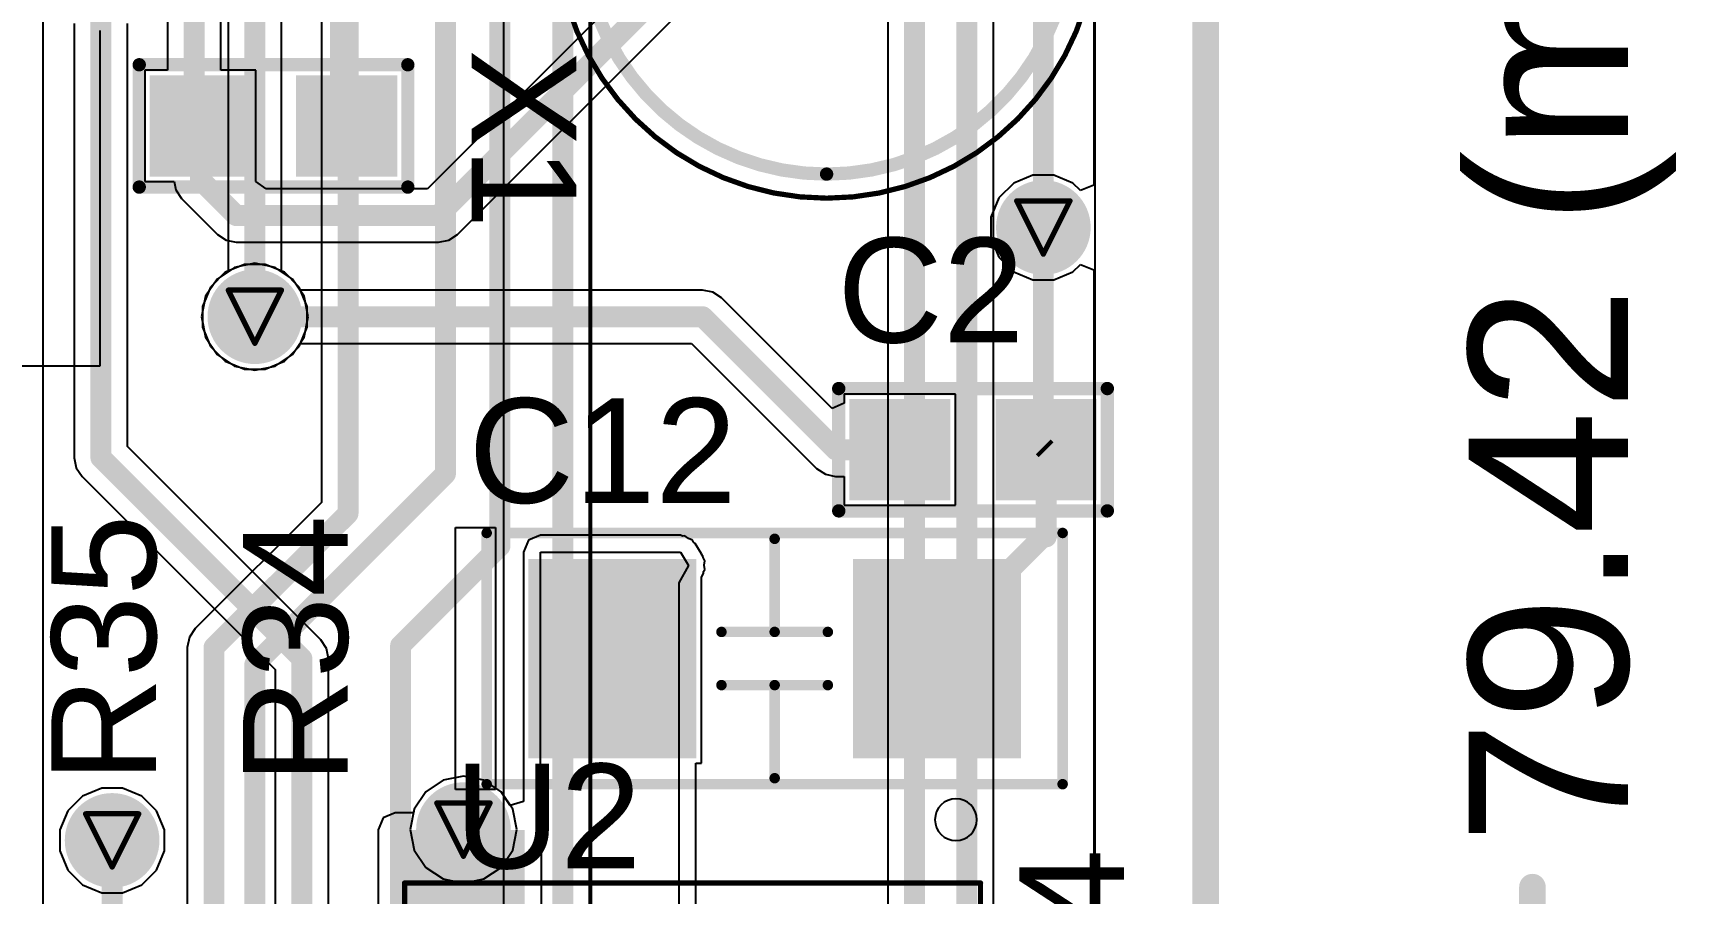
# Model space of a CAD drawing. Header units: inches. Extents: x -3 to 423, y -3 to 110.
# Drawn here: x 52.86 to 68.55, y 31.98 to 40.2 of the extents above; entities that cross this region are included whole.
import ezdxf

# ---------------------------------------------------------------- set-up
doc = ezdxf.new("R2010")
doc.units = ezdxf.units.IN
for name, color, linetype in [('Board Outline', 56, 'Continuous'), ('Bottom Layer', 5, 'Continuous'), ('Bottom Solder', 6, 'Continuous'), ('Drill Drawing', 1, 'Continuous'), ('Mechanical 1', 6, 'Continuous'), ('Mechanical 16', 56, 'Continuous'), ('Mechanical 3', 76, 'Continuous'), ('Mechanical 4', 56, 'Continuous'), ('Mid Layer', 16, 'Continuous'), ('Mid Layer 2', 76, 'Continuous'), ('Top Layer', 1, 'Continuous'), ('Top Overlay', 2, 'Continuous'), ('Top Paste', 8, 'Continuous'), ('Top Solder', 216, 'Continuous'), ('Via Holes', 16, 'Continuous')]:
    doc.layers.add(name, color=color, linetype=linetype)
doc.styles.add('Arial', font='', dxfattribs={"height": 0.2})
doc.styles.get('Arial').set_extended_font_data('Arial')

msp = doc.modelspace()

# ---------------------------------------------------------------- hatches: boundary and pattern name
at = {"layer": 'Bottom Layer'}
h = msp.add_hatch(color=5, dxfattribs=at)
edge = h.paths.add_edge_path()
edge.add_arc((62.51, 38.34), 0.35, 0, 360)
h = msp.add_hatch(color=5, dxfattribs=at)
edge = h.paths.add_edge_path()
edge.add_arc((54.98, 37.488), 0.35, 0, 360)
h = msp.add_hatch(color=5, dxfattribs=at)
edge = h.paths.add_edge_path()
edge.add_arc((53.617, 32.487), 0.35, 0, 360)
h = msp.add_hatch(color=5, dxfattribs=at)
edge = h.paths.add_edge_path()
edge.add_arc((56.972, 32.59), 0.35, 0, 360)
at = {"layer": 'Bottom Solder'}
h = msp.add_hatch(color=6, dxfattribs=at)
edge = h.paths.add_edge_path()
edge.add_arc((62.51, 38.34), 0.452, 0, 360)
h = msp.add_hatch(color=6, dxfattribs=at)
edge = h.paths.add_edge_path()
edge.add_arc((54.98, 37.488), 0.452, 0, 360)
h = msp.add_hatch(color=6, dxfattribs=at)
edge = h.paths.add_edge_path()
edge.add_arc((56.972, 32.59), 0.452, 0, 360)
h = msp.add_hatch(color=6, dxfattribs=at)
edge = h.paths.add_edge_path()
edge.add_arc((53.617, 32.487), 0.452, 0, 360)
at = {"layer": 'Mid Layer'}
h = msp.add_hatch(color=16, dxfattribs=at)
edge = h.paths.add_edge_path()
edge.add_arc((62.51, 38.34), 0.35, 0, 360)
h = msp.add_hatch(color=16, dxfattribs=at)
edge = h.paths.add_edge_path()
edge.add_arc((54.98, 37.488), 0.35, 0, 360)
h = msp.add_hatch(color=16, dxfattribs=at)
edge = h.paths.add_edge_path()
edge.add_arc((53.617, 32.487), 0.35, 0, 360)
h = msp.add_hatch(color=16, dxfattribs=at)
edge = h.paths.add_edge_path()
edge.add_arc((56.972, 32.59), 0.35, 0, 360)
at = {"layer": 'Mid Layer 2'}
h = msp.add_hatch(color=76, dxfattribs=at)
edge = h.paths.add_edge_path()
edge.add_arc((62.51, 38.34), 0.35, 0, 360)
h = msp.add_hatch(color=76, dxfattribs=at)
edge = h.paths.add_edge_path()
edge.add_arc((54.98, 37.488), 0.35, 0, 360)
h = msp.add_hatch(color=76, dxfattribs=at)
edge = h.paths.add_edge_path()
edge.add_arc((53.617, 32.487), 0.35, 0, 360)
h = msp.add_hatch(color=76, dxfattribs=at)
edge = h.paths.add_edge_path()
edge.add_arc((56.972, 32.59), 0.35, 0, 360)
at = {"layer": 'Top Layer'}
for points in [[(54.841, 38.929), (54.079, 38.929), (54.079, 39.691), (54.841, 39.691)], [(56.238, 38.929), (55.476, 38.929), (55.476, 39.691), (56.238, 39.691)], [(61.521, 35.837), (60.759, 35.837), (60.759, 36.599), (61.521, 36.599)], [(62.918, 35.837), (62.156, 35.837), (62.156, 36.599), (62.918, 36.599)], [(59.094, 33.374), (57.694, 33.374), (57.694, 35.074), (59.094, 35.074)], [(62.194, 33.374), (60.794, 33.374), (60.794, 35.074), (62.194, 35.074)], [(56.32, 29.859), (57.556, 29.859), (57.556, 32.588), (56.32, 32.588)]]:
    msp.add_hatch(color=1, dxfattribs=at).paths.add_polyline_path(points)
h = msp.add_hatch(color=1, dxfattribs=at)
edge = h.paths.add_edge_path()
edge.add_arc((62.51, 38.34), 0.35, 0, 360)
h = msp.add_hatch(color=1, dxfattribs=at)
edge = h.paths.add_edge_path()
edge.add_arc((54.98, 37.488), 0.35, 0, 360)
h = msp.add_hatch(color=1, dxfattribs=at)
edge = h.paths.add_edge_path()
edge.add_arc((53.617, 32.487), 0.35, 0, 360)
h = msp.add_hatch(color=1, dxfattribs=at)
edge = h.paths.add_edge_path()
edge.add_arc((56.972, 32.59), 0.35, 0, 360)
at = {"layer": 'Top Paste'}
for points in [[(54.841, 38.929), (54.079, 38.929), (54.079, 39.691), (54.841, 39.691)], [(56.238, 38.929), (55.476, 38.929), (55.476, 39.691), (56.238, 39.691)], [(61.521, 35.837), (60.759, 35.837), (60.759, 36.599), (61.521, 36.599)], [(62.918, 35.837), (62.156, 35.837), (62.156, 36.599), (62.918, 36.599)], [(59.094, 33.374), (57.694, 33.374), (57.694, 35.074), (59.094, 35.074)], [(62.194, 33.374), (60.794, 33.374), (60.794, 35.074), (62.194, 35.074)]]:
    msp.add_hatch(color=8, dxfattribs=at).paths.add_polyline_path(points)
at = {"layer": 'Top Solder'}
for points in [[(54.943, 38.827), (53.977, 38.827), (53.977, 39.793), (54.943, 39.793)], [(56.34, 38.827), (55.374, 38.827), (55.374, 39.793), (56.34, 39.793)], [(61.623, 35.735), (60.657, 35.735), (60.657, 36.701), (61.623, 36.701)], [(63.02, 35.735), (62.054, 35.735), (62.054, 36.701), (63.02, 36.701)], [(59.196, 33.272), (57.592, 33.272), (57.592, 35.175), (59.196, 35.175)], [(62.295, 33.272), (60.692, 33.272), (60.692, 35.175), (62.295, 35.175)]]:
    msp.add_hatch(color=216, dxfattribs=at).paths.add_polyline_path(points)
h = msp.add_hatch(color=216, dxfattribs=at)
edge = h.paths.add_edge_path()
edge.add_arc((62.51, 38.34), 0.452, 0, 360)
h = msp.add_hatch(color=216, dxfattribs=at)
edge = h.paths.add_edge_path()
edge.add_arc((54.98, 37.488), 0.452, 0, 360)
h = msp.add_hatch(color=216, dxfattribs=at)
edge = h.paths.add_edge_path()
edge.add_arc((56.972, 32.59), 0.452, 0, 360)
h = msp.add_hatch(color=216, dxfattribs=at)
edge = h.paths.add_edge_path()
edge.add_arc((53.617, 32.487), 0.452, 0, 360)
at = {"layer": 'Via Holes'}
h = msp.add_hatch(color=7, dxfattribs=at)
edge = h.paths.add_edge_path()
edge.add_arc((62.51, 38.34), 0.25, 0, 360)
h = msp.add_hatch(color=7, dxfattribs=at)
edge = h.paths.add_edge_path()
edge.add_arc((54.98, 37.488), 0.25, 0, 360)
h = msp.add_hatch(color=7, dxfattribs=at)
edge = h.paths.add_edge_path()
edge.add_arc((56.972, 32.59), 0.25, 0, 360)
h = msp.add_hatch(color=7, dxfattribs=at)
edge = h.paths.add_edge_path()
edge.add_arc((53.617, 32.487), 0.25, 0, 360)

# ---------------------------------------------------------------- linework, layer by layer
at = {"layer": 'Board Outline', "const_width": 0.254}
msp.add_lwpolyline([(64.06, 79.42), (64.06, 0)], dxfattribs=at)
at = {"layer": 'Bottom Layer'}
for p, q in [((58.175, 30.007), (58.175, 50.27)), ((62.035, 7.36), (62.035, 49.815)), ((55.615, 48.329), (55.615, 35.715)), ((61.025, 41.594), (61.025, 8.049)), ((55.235, 37.919), (55.235, 41.18)), ((54.725, 41.074), (54.725, 37.919)), ((63, 40.249), (63, 38.867)), ((63, 38.867), (63, 37.455)), ((54.62, 37.848), (54.509, 37.683)), ((54.725, 37.919), (54.62, 37.848)), ((55.341, 37.848), (55.235, 37.919)), ((55.451, 37.683), (55.341, 37.848)), ((54.509, 37.683), (54.471, 37.488)), ((55.49, 37.488), (55.451, 37.683)), ((54.471, 37.488), (54.509, 37.293)), ((55.451, 37.293), (55.49, 37.488)), ((63, 37.455), (63, 36.463)), ((54.509, 37.293), (54.62, 37.128)), ((55.341, 37.128), (55.451, 37.293)), ((54.62, 37.128), (54.785, 37.017)), ((55.175, 37.017), (55.341, 37.128)), ((54.785, 37.017), (54.98, 36.978)), ((54.98, 36.978), (55.175, 37.017)), ((63, 36.463), (63, 35.417)), ((55.615, 35.715), (54.41, 34.51)), ((63, 35.417), (63, 34.479)), ((54.355, 34.427), (54.335, 34.33)), ((54.41, 34.51), (54.355, 34.427)), ((63, 34.479), (63, 32.836)), ((54.335, 34.33), (54.335, 26.012)), ((63, 32.836), (63, 32.219)), ((63, 32.219), (63, 30.881))]:
    msp.add_line(p, q, dxfattribs=at)
at = {"layer": 'Bottom Layer', "const_width": 0.2}
for points in [[(61.28, 50.29), (61.28, 7.943)], [(57.92, 30.007), (57.92, 50.27)], [(57.32, 35.296), (57.32, 49.85)], [(61.78, 49.815), (61.78, 7.173)], [(56.8, 35.988), (56.8, 49.245)], [(55.87, 35.609), (55.87, 48.76)], [(54.98, 37.488), (54.98, 41.18)], [(54.98, 34.168), (56.8, 35.988)], [(54.59, 34.33), (55.87, 35.609)], [(56.372, 34.348), (57.32, 35.296)], [(54.59, 25.907), (54.59, 34.33)], [(56.372, 32.838), (56.372, 34.348)], [(54.98, 25.745), (54.98, 34.168)], [(56.372, 32.341), (56.372, 32.838)], [(56.372, 4.998), (56.372, 32.341)]]:
    msp.add_lwpolyline(points, dxfattribs=at)
at = {"layer": 'Bottom Layer', "const_width": 0.1}
for points in [[(54.93, 37.488, 1), (55.03, 37.488, 1)], [(56.75, 35.988, 1), (56.85, 35.988, 1)], [(56.75, 35.988, 1), (56.85, 35.988, 1)], [(55.82, 35.609, 1), (55.92, 35.609, 1)], [(55.82, 35.609, 1), (55.92, 35.609, 1)], [(57.27, 35.296, 1), (57.37, 35.296, 1)], [(57.27, 35.296, 1), (57.37, 35.296, 1)], [(54.54, 34.33, 1), (54.64, 34.33, 1)], [(54.54, 34.33, 1), (54.64, 34.33, 1)], [(56.322, 34.348, 1), (56.422, 34.348, 1)], [(56.322, 34.348, 1), (56.422, 34.348, 1)], [(54.93, 34.168, 1), (55.03, 34.168, 1)], [(54.93, 34.168, 1), (55.03, 34.168, 1)], [(56.322, 32.838, 1), (56.422, 32.838, 1)], [(56.322, 32.838, 1), (56.422, 32.838, 1)], [(56.322, 32.341, 1), (56.422, 32.341, 1)], [(56.322, 32.341, 1), (56.422, 32.341, 1)]]:
    msp.add_lwpolyline(points, format="xyb", close=True, dxfattribs=at)
at = {"layer": 'Drill Drawing', "const_width": 0.0508}
for points in [[(62.256, 38.594), (62.764, 38.594)], [(62.256, 38.594), (62.51, 38.086)], [(62.51, 38.086), (62.764, 38.594)], [(54.726, 37.742), (55.234, 37.742)], [(54.726, 37.742), (54.98, 37.234)], [(54.98, 37.234), (55.234, 37.742)], [(56.718, 32.844), (57.226, 32.844)], [(56.718, 32.844), (56.972, 32.336)], [(56.972, 32.336), (57.226, 32.844)], [(53.363, 32.741), (53.871, 32.741)], [(53.363, 32.741), (53.617, 32.233)], [(53.617, 32.233), (53.871, 32.741)]]:
    msp.add_lwpolyline(points, dxfattribs=at)
at = {"layer": 'Drill Drawing', "const_width": 0.0254}
for points in [[(62.243, 38.594, 1), (62.269, 38.594, 1)], [(62.243, 38.594, 1), (62.269, 38.594, 1)], [(62.751, 38.594, 1), (62.777, 38.594, 1)], [(62.751, 38.594, 1), (62.777, 38.594, 1)], [(62.497, 38.086, 1), (62.523, 38.086, 1)], [(62.497, 38.086, 1), (62.523, 38.086, 1)], [(54.714, 37.742, 1), (54.739, 37.742, 1)], [(54.714, 37.742, 1), (54.739, 37.742, 1)], [(55.222, 37.742, 1), (55.247, 37.742, 1)], [(55.222, 37.742, 1), (55.247, 37.742, 1)], [(54.968, 37.234, 1), (54.993, 37.234, 1)], [(54.968, 37.234, 1), (54.993, 37.234, 1)], [(56.705, 32.844, 1), (56.731, 32.844, 1)], [(56.705, 32.844, 1), (56.731, 32.844, 1)], [(57.214, 32.844, 1), (57.239, 32.844, 1)], [(57.214, 32.844, 1), (57.239, 32.844, 1)], [(53.351, 32.741, 1), (53.376, 32.741, 1)], [(53.351, 32.741, 1), (53.376, 32.741, 1)], [(53.859, 32.741, 1), (53.884, 32.741, 1)], [(53.859, 32.741, 1), (53.884, 32.741, 1)], [(56.959, 32.336, 1), (56.985, 32.336, 1)], [(56.959, 32.336, 1), (56.985, 32.336, 1)], [(53.605, 32.233, 1), (53.63, 32.233, 1)], [(53.605, 32.233, 1), (53.63, 32.233, 1)]]:
    msp.add_lwpolyline(points, format="xyb", close=True, dxfattribs=at)
at = {"layer": 'Mechanical 1'}
for points, const_width in [([(64.06, 79.42), (64.06, 0)], 0.254), ([(56.41, 32.08), (61.91, 32.08)], 0.05), ([(56.41, 24.66), (56.41, 32.08)], 0.05), ([(61.91, 24.66), (61.91, 32.08)], 0.05)]:
    msp.add_lwpolyline(points, dxfattribs=dict(at, const_width=const_width))
at = {"layer": 'Mechanical 1', "const_width": 0.127}
for points in [[(60.44, 38.85, -0.414214), (58.11, 41.18)], [(62.77, 41.18, -0.414214), (60.44, 38.85)]]:
    msp.add_lwpolyline(points, format="xyb", dxfattribs=at)
at = {"layer": 'Mechanical 1'}
for points, const_width in [([(60.408, 38.85, 1), (60.472, 38.85, 1)], 0.0635), ([(60.408, 38.85, 1), (60.472, 38.85, 1)], 0.0635), ([(56.397, 32.08, 1), (56.422, 32.08, 1)], 0.025), ([(56.397, 32.08, 1), (56.422, 32.08, 1)], 0.025), ([(61.898, 32.08, 1), (61.923, 32.08, 1)], 0.025), ([(61.898, 32.08, 1), (61.923, 32.08, 1)], 0.025)]:
    msp.add_lwpolyline(points, format="xyb", close=True, dxfattribs=dict(at, const_width=const_width))
for points in [[(61.875, 32.685, 1), (61.475, 32.685, 1)], [(61.475, 32.685, 1), (61.475, 32.685, 1)], [(61.875, 32.685, 1), (61.875, 32.685, 1)]]:
    msp.add_lwpolyline(points, format="xyb", close=True, dxfattribs=at)
at = {"layer": 'Mechanical 16'}
for p, q in [((56.896, 35.474), (57.277, 35.474)), ((56.896, 32.974), (56.896, 35.474)), ((57.277, 35.474), (57.277, 32.974)), ((57.277, 32.974), (56.896, 32.974))]:
    msp.add_line(p, q, dxfattribs=at)
at = {"layer": 'Mechanical 16', "const_width": 0.1}
for points in [[(57.194, 35.423), (62.694, 35.423)], [(57.194, 33.024), (57.194, 35.423)], [(62.694, 33.024), (62.694, 35.423)], [(59.944, 34.478), (59.944, 35.367)], [(59.436, 34.478), (59.944, 34.478)], [(59.944, 34.478), (60.452, 34.478)], [(59.436, 33.97), (59.944, 33.97)], [(59.944, 33.081), (59.944, 33.97)], [(59.944, 33.97), (60.452, 33.97)], [(57.194, 33.024), (62.694, 33.024)]]:
    msp.add_lwpolyline(points, dxfattribs=at)
at = {"layer": 'Mechanical 16', "const_width": 0.05}
for points in [[(57.169, 35.423, 1), (57.219, 35.423, 1)], [(57.169, 35.423, 1), (57.219, 35.423, 1)], [(62.669, 35.423, 1), (62.719, 35.423, 1)], [(62.669, 35.423, 1), (62.719, 35.423, 1)], [(59.919, 35.367, 1), (59.969, 35.367, 1)], [(59.411, 34.478, 1), (59.461, 34.478, 1)], [(59.919, 34.478, 1), (59.969, 34.478, 1)], [(59.919, 34.478, 1), (59.969, 34.478, 1)], [(59.919, 34.478, 1), (59.969, 34.478, 1)], [(60.427, 34.478, 1), (60.477, 34.478, 1)], [(59.411, 33.97, 1), (59.461, 33.97, 1)], [(59.919, 33.97, 1), (59.969, 33.97, 1)], [(59.919, 33.97, 1), (59.969, 33.97, 1)], [(59.919, 33.97, 1), (59.969, 33.97, 1)], [(60.427, 33.97, 1), (60.477, 33.97, 1)], [(59.919, 33.081, 1), (59.969, 33.081, 1)], [(57.169, 33.024, 1), (57.219, 33.024, 1)], [(57.169, 33.024, 1), (57.219, 33.024, 1)], [(62.669, 33.024, 1), (62.719, 33.024, 1)], [(62.669, 33.024, 1), (62.719, 33.024, 1)]]:
    msp.add_lwpolyline(points, format="xyb", close=True, dxfattribs=at)
at = {"layer": 'Mechanical 3', "const_width": 0.254}
msp.add_lwpolyline([(67.18, 0), (67.18, 32.041)], dxfattribs=at)
at = {"layer": 'Mechanical 3', "const_width": 0.127}
msp.add_lwpolyline([(67.117, 32.041, 1), (67.244, 32.041, 1)], format="xyb", close=True, dxfattribs=at)
at = {"layer": 'Mechanical 4', "const_width": 0.05}
msp.add_lwpolyline([(63.02, 41.2, -1), (57.86, 41.2)], format="xyb", dxfattribs=at)
at = {"layer": 'Mid Layer'}
for p, q in [((63, 40.36), (63, 38.867)), ((63, 38.867), (63, 37.488)), ((54.98, 37.998), (54.785, 37.959)), ((55.175, 37.959), (54.98, 37.998)), ((54.62, 37.848), (54.509, 37.683)), ((54.785, 37.959), (54.62, 37.848)), ((55.341, 37.848), (55.175, 37.959)), ((55.451, 37.683), (55.341, 37.848)), ((54.509, 37.683), (54.471, 37.488)), ((55.49, 37.488), (55.451, 37.683)), ((54.471, 37.488), (54.509, 37.293)), ((55.451, 37.293), (55.49, 37.488)), ((63, 37.488), (63, 36.39)), ((54.509, 37.293), (54.62, 37.128)), ((55.341, 37.128), (55.451, 37.293)), ((54.62, 37.128), (54.785, 37.017)), ((55.175, 37.017), (55.341, 37.128)), ((54.785, 37.017), (54.98, 36.978)), ((54.98, 36.978), (55.175, 37.017)), ((63, 36.39), (63, 35.12)), ((63, 35.12), (63, 32.95)), ((56.777, 33.061), (56.612, 32.95)), ((56.972, 33.1), (56.777, 33.061)), ((57.167, 33.061), (56.972, 33.1)), ((57.333, 32.95), (57.167, 33.061)), ((56.612, 32.95), (56.501, 32.785)), ((57.443, 32.785), (57.333, 32.95)), ((63, 32.95), (63, 32.229)), ((56.501, 32.785), (56.462, 32.59)), ((57.482, 32.59), (57.443, 32.785)), ((56.462, 32.59), (56.501, 32.395)), ((57.443, 32.395), (57.482, 32.59)), ((56.501, 32.395), (56.612, 32.229)), ((57.333, 32.229), (57.443, 32.395)), ((56.612, 32.229), (56.777, 32.119)), ((57.167, 32.119), (57.333, 32.229)), ((63, 32.229), (63, 30.77)), ((56.777, 32.119), (56.972, 32.08)), ((56.972, 32.08), (57.167, 32.119))]:
    msp.add_line(p, q, dxfattribs=at)
at = {"layer": 'Mid Layer 2'}
for p, q in [((62.992, 78), (62.992, 38.745)), ((58.195, 31.164), (58.195, 69.52)), ((57.353, 68.9), (57.353, 31.812)), ((53.503, 37.019), (53.503, 40.22)), ((62.227, 38.764), (62.086, 38.623)), ((62.411, 38.84), (62.227, 38.764)), ((62.609, 38.84), (62.411, 38.84)), ((62.793, 38.764), (62.609, 38.84)), ((62.865, 38.692), (62.793, 38.764)), ((62.086, 38.623), (62.01, 38.439)), ((62.992, 38.745), (62.865, 38.692)), ((62.01, 38.439), (62.01, 38.241)), ((62.01, 38.241), (62.086, 38.057)), ((54.881, 37.988), (54.697, 37.912)), ((55.08, 37.988), (54.881, 37.988)), ((55.264, 37.912), (55.08, 37.988)), ((62.086, 38.057), (62.227, 37.916)), ((62.793, 37.916), (62.865, 37.988)), ((62.865, 37.988), (62.992, 37.935)), ((54.697, 37.912), (54.557, 37.771)), ((55.404, 37.771), (55.264, 37.912)), ((62.227, 37.916), (62.411, 37.84)), ((62.411, 37.84), (62.609, 37.84)), ((62.609, 37.84), (62.793, 37.916)), ((62.992, 37.935), (62.992, 31.366)), ((54.557, 37.771), (54.48, 37.587)), ((55.48, 37.587), (55.404, 37.771)), ((54.48, 37.587), (54.48, 37.389)), ((55.48, 37.389), (55.48, 37.587)), ((54.48, 37.389), (54.557, 37.205)), ((55.404, 37.205), (55.48, 37.389)), ((54.557, 37.205), (54.697, 37.064)), ((55.264, 37.064), (55.404, 37.205)), ((54.697, 37.064), (54.881, 36.988)), ((55.08, 36.988), (55.264, 37.064)), ((43.555, 37.019), (53.503, 37.019)), ((54.881, 36.988), (55.08, 36.988)), ((53.518, 32.987), (53.334, 32.911)), ((53.717, 32.987), (53.518, 32.987)), ((53.9, 32.911), (53.717, 32.987)), ((53.334, 32.911), (53.193, 32.771)), ((54.041, 32.771), (53.9, 32.911)), ((53.193, 32.771), (53.117, 32.587)), ((54.117, 32.587), (54.041, 32.771)), ((53.117, 32.587), (53.117, 32.388)), ((54.117, 32.388), (54.117, 32.587)), ((53.117, 32.388), (53.193, 32.204)), ((54.041, 32.204), (54.117, 32.388)), ((53.193, 32.204), (53.334, 32.063)), ((53.9, 32.063), (54.041, 32.204)), ((53.334, 32.063), (53.518, 31.987)), ((53.717, 31.987), (53.9, 32.063)), ((53.518, 31.987), (53.717, 31.987))]:
    msp.add_line(p, q, dxfattribs=at)
at = {"layer": 'Top Layer'}
for p, q in [((63, 58.284), (63, 35.196)), ((59.806, 41.887), (56.628, 38.709)), ((56.914, 38.274), (60.167, 41.526)), ((54.655, 39.841), (54.655, 40.77)), ((54.145, 40.539), (54.145, 39.841)), ((52.96, 29.876), (52.96, 40.414)), ((53.255, 40.289), (53.255, 36.142)), ((53.765, 36.248), (53.765, 40.289)), ((54.145, 39.841), (53.929, 39.841)), ((53.929, 39.841), (53.929, 38.779)), ((54.991, 39.841), (54.655, 39.841)), ((54.991, 38.779), (54.991, 39.841)), ((53.929, 38.779), (54.209, 38.779)), ((54.209, 38.779), (54.225, 38.699)), ((55.089, 38.709), (54.991, 38.779)), ((54.225, 38.699), (54.28, 38.616)), ((54.28, 38.616), (54.622, 38.274)), ((56.628, 38.709), (55.089, 38.709)), ((54.622, 38.274), (54.705, 38.218)), ((54.705, 38.218), (54.802, 38.199)), ((54.802, 38.199), (56.734, 38.199)), ((56.734, 38.199), (56.832, 38.218)), ((56.832, 38.218), (56.914, 38.274)), ((54.98, 37.998), (54.785, 37.959)), ((55.175, 37.959), (54.98, 37.998)), ((54.62, 37.848), (54.509, 37.683)), ((54.785, 37.959), (54.62, 37.848)), ((55.341, 37.848), (55.175, 37.959)), ((55.411, 37.743), (55.341, 37.848)), ((54.509, 37.683), (54.471, 37.488)), ((59.256, 37.743), (55.411, 37.743)), ((59.353, 37.723), (59.256, 37.743)), ((59.436, 37.668), (59.353, 37.723)), ((60.492, 36.612), (59.436, 37.668)), ((54.471, 37.488), (54.509, 37.293)), ((54.509, 37.293), (54.62, 37.128)), ((55.341, 37.128), (55.411, 37.233)), ((55.411, 37.233), (59.15, 37.233)), ((59.15, 37.233), (60.345, 36.038)), ((54.62, 37.128), (54.785, 37.017)), ((55.175, 37.017), (55.341, 37.128)), ((54.785, 37.017), (54.98, 36.978)), ((54.98, 36.978), (55.175, 37.017)), ((61.671, 36.749), (60.609, 36.749)), ((60.609, 36.749), (60.609, 36.661)), ((61.671, 35.687), (61.671, 36.749)), ((60.609, 36.661), (60.492, 36.612)), ((53.255, 36.142), (53.274, 36.045)), ((55.609, 34.404), (53.765, 36.248)), ((53.274, 36.045), (53.33, 35.962)), ((53.33, 35.962), (55.174, 34.118)), ((60.345, 36.038), (60.428, 35.983)), ((60.428, 35.983), (60.526, 35.963)), ((60.526, 35.963), (60.609, 35.963)), ((60.609, 35.963), (60.609, 35.687)), ((60.609, 35.687), (61.671, 35.687)), ((57.593, 35.355), (57.546, 35.24)), ((57.708, 35.402), (57.593, 35.355)), ((59.045, 35.402), (57.708, 35.402)), ((59.065, 35.394), (59.045, 35.402)), ((59.085, 35.397), (59.065, 35.394)), ((59.12, 35.371), (59.085, 35.397)), ((59.16, 35.355), (59.12, 35.371)), ((59.168, 35.335), (59.16, 35.355)), ((59.185, 35.323), (59.168, 35.335)), ((59.244, 35.224), (59.185, 35.323)), ((57.546, 35.224), (57.544, 35.224)), ((57.544, 35.224), (57.544, 33.224)), ((57.546, 35.24), (57.546, 35.224)), ((57.708, 32.614), (57.708, 35.24)), ((57.708, 35.24), (59.045, 35.24)), ((59.045, 35.24), (59.12, 35.113)), ((59.246, 35.219), (59.244, 35.224)), ((59.244, 35.224), (59.244, 35.224)), ((59.26, 35.196), (59.246, 35.219)), ((59.261, 35.189), (59.26, 35.196)), ((59.276, 35.158), (59.261, 35.189)), ((59.272, 35.116), (59.276, 35.158)), ((63, 35.196), (63, 30.197)), ((59.12, 35.113), (59.03, 34.948)), ((59.244, 35.001), (59.263, 35.035)), ((59.244, 33.224), (59.244, 35.001)), ((59.263, 35.035), (59.265, 35.056)), ((59.265, 35.056), (59.278, 35.073)), ((59.278, 35.073), (59.272, 35.116)), ((59.03, 34.948), (59.03, 28.674)), ((55.664, 34.321), (55.609, 34.404)), ((55.684, 34.224), (55.664, 34.321)), ((55.684, 31.271), (55.684, 34.224)), ((55.174, 34.118), (55.174, 31.271)), ((57.544, 33.224), (57.546, 33.224)), ((57.546, 33.224), (57.546, 32.86)), ((59.192, 29.002), (59.192, 33.224)), ((59.192, 33.224), (59.244, 33.224)), ((56.777, 33.061), (56.612, 32.95)), ((56.972, 33.1), (56.777, 33.061)), ((57.167, 33.061), (56.972, 33.1)), ((57.333, 32.95), (57.167, 33.061)), ((56.612, 32.95), (56.501, 32.785)), ((57.419, 32.822), (57.333, 32.95)), ((57.546, 32.86), (57.419, 32.822)), ((56.205, 32.703), (56.158, 32.588)), ((56.32, 32.751), (56.205, 32.703)), ((56.494, 32.751), (56.32, 32.751)), ((56.501, 32.785), (56.494, 32.751)), ((56.158, 32.588), (56.158, 29.859)), ((57.719, 32.588), (57.708, 32.614)), ((57.719, 29.859), (57.719, 32.588))]:
    msp.add_line(p, q, dxfattribs=at)
at = {"layer": 'Top Layer', "const_width": 0.2}
for points in [[(55.797, 39.31), (55.797, 42.18)], [(56.734, 38.454), (60.44, 42.16)], [(62.51, 38.34), (62.51, 42.054)], [(53.51, 36.142), (53.51, 40.72)], [(54.4, 39.31), (54.4, 40.77)], [(54.4, 39.31), (54.46, 39.31)], [(54.46, 38.796), (54.46, 39.31)], [(54.46, 38.796), (54.802, 38.454)], [(54.802, 38.454), (56.734, 38.454)], [(62.51, 36.245), (62.51, 38.34)], [(54.98, 37.488), (59.256, 37.488)], [(59.256, 37.488), (60.526, 36.218)], [(60.526, 36.218), (61.14, 36.218)], [(62.51, 36.245), (62.537, 36.218)], [(62.537, 35.386), (62.537, 36.218)], [(53.51, 36.142), (55.429, 34.224)], [(61.494, 34.374), (62.506, 35.386)], [(62.506, 35.386), (62.537, 35.386)], [(61.494, 34.224), (61.494, 34.374)], [(55.429, 30.74), (55.429, 34.224)], [(53.617, 30.74), (53.617, 32.487)]]:
    msp.add_lwpolyline(points, dxfattribs=at)
at = {"layer": 'Top Layer', "const_width": 0.1}
for points in [[(54.35, 39.31, 1), (54.45, 39.31, 1)], [(54.35, 39.31, 1), (54.45, 39.31, 1)], [(54.41, 39.31, 1), (54.51, 39.31, 1)], [(54.41, 39.31, 1), (54.51, 39.31, 1)], [(55.747, 39.31, 1), (55.847, 39.31, 1)], [(54.41, 38.796, 1), (54.51, 38.796, 1)], [(54.41, 38.796, 1), (54.51, 38.796, 1)], [(54.752, 38.454, 1), (54.852, 38.454, 1)], [(54.752, 38.454, 1), (54.852, 38.454, 1)], [(56.684, 38.454, 1), (56.784, 38.454, 1)], [(56.684, 38.454, 1), (56.784, 38.454, 1)], [(62.46, 38.34, 1), (62.56, 38.34, 1)], [(62.46, 38.34, 1), (62.56, 38.34, 1)], [(54.93, 37.488, 1), (55.03, 37.488, 1)], [(59.206, 37.488, 1), (59.306, 37.488, 1)], [(59.206, 37.488, 1), (59.306, 37.488, 1)], [(60.476, 36.218, 1), (60.576, 36.218, 1)], [(60.476, 36.218, 1), (60.576, 36.218, 1)], [(61.09, 36.218, 1), (61.19, 36.218, 1)], [(62.46, 36.245, 1), (62.56, 36.245, 1)], [(62.46, 36.245, 1), (62.56, 36.245, 1)], [(62.487, 36.218, 1), (62.587, 36.218, 1)], [(62.487, 36.218, 1), (62.587, 36.218, 1)], [(53.46, 36.142, 1), (53.56, 36.142, 1)], [(53.46, 36.142, 1), (53.56, 36.142, 1)], [(62.456, 35.386, 1), (62.556, 35.386, 1)], [(62.456, 35.386, 1), (62.556, 35.386, 1)], [(62.487, 35.386, 1), (62.587, 35.386, 1)], [(62.487, 35.386, 1), (62.587, 35.386, 1)], [(61.444, 34.374, 1), (61.544, 34.374, 1)], [(61.444, 34.374, 1), (61.544, 34.374, 1)], [(55.379, 34.224, 1), (55.479, 34.224, 1)], [(55.379, 34.224, 1), (55.479, 34.224, 1)], [(61.444, 34.224, 1), (61.544, 34.224, 1)], [(53.567, 32.487, 1), (53.667, 32.487, 1)]]:
    msp.add_lwpolyline(points, format="xyb", close=True, dxfattribs=at)
at = {"layer": 'Top Overlay', "const_width": 0.127}
for points in [[(60.44, 38.85, -0.414214), (58.11, 41.18)], [(62.77, 41.18, -0.414214), (60.44, 38.85)]]:
    msp.add_lwpolyline(points, format="xyb", dxfattribs=at)
for points in [[(53.876, 39.894), (56.441, 39.894)], [(53.876, 38.726), (53.876, 39.894)], [(56.441, 38.726), (56.441, 39.894)], [(53.876, 38.726), (56.441, 38.726)], [(60.556, 35.634), (60.556, 36.802)], [(60.556, 36.802), (63.121, 36.802)], [(63.121, 35.634), (63.121, 36.802)], [(60.556, 35.634), (63.121, 35.634)]]:
    msp.add_lwpolyline(points, dxfattribs=at)
at = {"layer": 'Top Overlay', "const_width": 0.0635}
for points in [[(53.844, 39.894, 1), (53.908, 39.894, 1)], [(53.844, 39.894, 1), (53.908, 39.894, 1)], [(56.409, 39.894, 1), (56.473, 39.894, 1)], [(56.409, 39.894, 1), (56.473, 39.894, 1)], [(53.844, 38.726, 1), (53.908, 38.726, 1)], [(53.844, 38.726, 1), (53.908, 38.726, 1)], [(56.409, 38.726, 1), (56.473, 38.726, 1)], [(56.409, 38.726, 1), (56.473, 38.726, 1)], [(60.408, 38.85, 1), (60.472, 38.85, 1)], [(60.408, 38.85, 1), (60.472, 38.85, 1)], [(60.524, 36.802, 1), (60.588, 36.802, 1)], [(60.524, 36.802, 1), (60.588, 36.802, 1)], [(63.089, 36.802, 1), (63.153, 36.802, 1)], [(63.089, 36.802, 1), (63.153, 36.802, 1)], [(60.524, 35.634, 1), (60.588, 35.634, 1)], [(60.524, 35.634, 1), (60.588, 35.634, 1)], [(63.089, 35.634, 1), (63.153, 35.634, 1)], [(63.089, 35.634, 1), (63.153, 35.634, 1)]]:
    msp.add_lwpolyline(points, format="xyb", close=True, dxfattribs=at)
at = {"layer": 'Top Overlay'}
for points in [[(61.875, 32.685, 1), (61.475, 32.685, 1)], [(61.475, 32.685, 1), (61.475, 32.685, 1)], [(61.875, 32.685, 1), (61.875, 32.685, 1)]]:
    msp.add_lwpolyline(points, format="xyb", close=True, dxfattribs=at)

# ---------------------------------------------------------------- texts
at = {"layer": 'Mechanical 3', "style": 'Arial'}
msp.add_text('79.42 (mm)', height=1.524, rotation=90, dxfattribs=at).set_placement((68.094, 32.448))
at = {"layer": 'Top Overlay', "style": 'Arial'}
for s, rotation, p in [('X1', 270, (57.05, 40.04)), ('R35', 90, (54.037, 33.037)), ('R34', 90, (55.867, 33.027)), ('R4', 90, (63.28, 30.62))]:
    msp.add_text(s, height=1, rotation=rotation, dxfattribs=at).set_placement(p)
for s, p in [('C2', (60.542, 37.242)), ('C12', (57.02, 35.71)), ('U2', (56.887, 32.22))]:
    msp.add_text(s, height=1, dxfattribs=at).set_placement(p)

doc.saveas('drawing.dxf')
